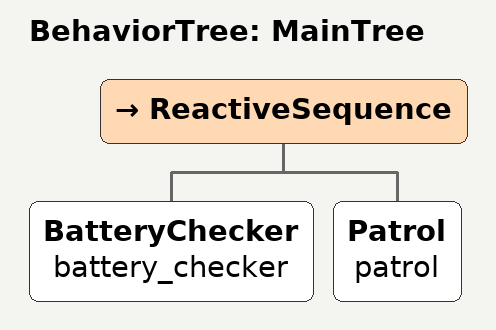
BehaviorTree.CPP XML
<root main_tree_to_execute = "MainTree" >
    <BehaviorTree ID="MainTree">
        <ReactiveSequence>
            <BatteryChecker    name="battery_checker"/>
            <Patrol    name="patrol"/>
        </ReactiveSequence>
    </BehaviorTree>
</root>
